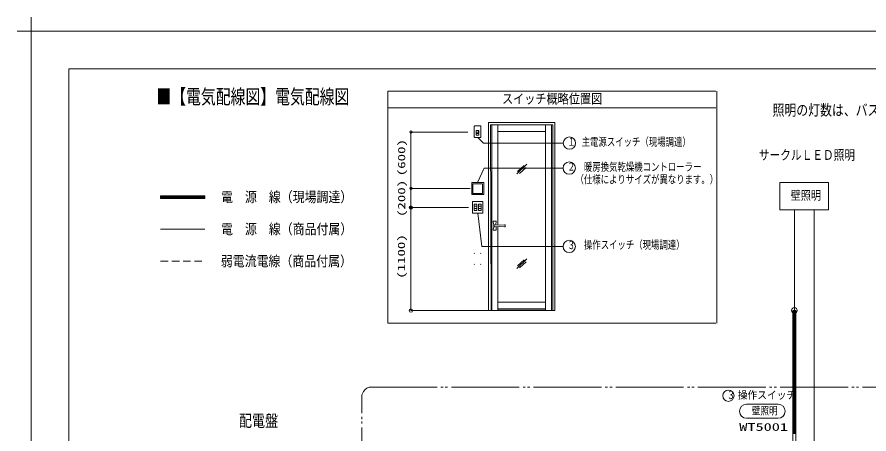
# Model space of a CAD drawing. Units: millimetres on the paper. Extents: x -305 to 305, y -152 to 152.
# Drawn here: x -304.8 to -78.9, y 41.8 to 152.3 of the extents above; entities that cross this region are included whole.
import ezdxf
from ezdxf.enums import TextEntityAlignment as Align

# ---------------------------------------------------------------- set-up
doc = ezdxf.new("R2010")
doc.units = ezdxf.units.MM
for name, pattern in [('DASHED2', [3, 2, -1]), ('LONG_CHAIN', [21, 18, -1, 1, -1]), ('LONG_DOUBLE_CHAIN', [21.8, 18, -1, 0.6, -0.6, 0.6, -1])]:
    doc.linetypes.add(name, pattern=pattern)
for name, color, linetype, lineweight in [('0-0_1図面枠', 7, 'Continuous', 9), ('0-1_0', 7, 'Continuous', 9), ('0-2_図面枠', 3, 'Continuous', 9), ('0-3_DEFPOINTS', 7, 'Continuous', 9)]:
    doc.layers.add(name, color=color, linetype=linetype, lineweight=lineweight)
doc.styles.add('ＭＳ ゴシック', font='')
doc.styles.get('ＭＳ ゴシック').set_extended_font_data('MS Gothic')

# ---------------------------------------------------------------- blocks, each defined once
blk = doc.blocks.new('グループ-6')
at = {"layer": '0-0_1図面枠'}
for p, q in [((-4200, 2895), (-4200, 3045)), ((-4275, 2970), (-4125, 2970))]:
    blk.add_line(p, q, dxfattribs=at)
blk = doc.blocks.new('SYM0001')
at = {"layer": '0-1_0', "color": 5}
blk.add_lwpolyline([(-0.9362, 1.035), (0.9362, 1.035), (0.9362, -1.035), (-0.9362, -1.035)], close=True, dxfattribs=at)
blk = doc.blocks.new('_ORIGIN')
at = {"layer": '0-1_0'}
blk.add_line((0, 0), (-1, 0), dxfattribs=at)
blk.add_circle((0, 0), 0.5, dxfattribs=at)

msp = doc.modelspace()

# ---------------------------------------------------------------- linework, layer by layer
at = {"layer": '0-1_0'}
for p, q in [((-206.47, 71.143), (-206.47, 132.593)), ((-206.47, 132.593), (-119.509, 132.593)), ((-119.215, 132.593), (-119.215, 71.143)), ((-206.47, 128.181), (-119.509, 128.181)), ((-183.516, 123.264), (-183.516, 120.5)), ((-183.382, 123.398), (-181.866, 123.398)), ((-181.745, 120.5), (-181.745, 123.265)), ((-178.822, 123.698), (-178.822, 74.465)), ((-163.001, 123.698), (-163.001, 74.51)), ((-185.211, 121.779), (-200.323, 121.779)), ((-200.323, 107.523), (-200.323, 121.179)), ((-183.382, 120.367), (-181.837, 120.367)), ((-181.032, 118.863), (-182.566, 120.367)), ((-181.032, 118.863), (-159.931, 118.863)), ((-180.88, 112.258), (-182.639, 108.428)), ((-180.88, 112.258), (-159.963, 112.258)), ((-102.516, 101.15), (-102.516, 108.459)), ((-102.516, 108.459), (-89.571, 108.459)), ((-89.571, 108.459), (-89.571, 101.15)), ((-184.65, 106.838), (-200.322, 106.838)), ((-200.322, 106.238), (-200.322, 102.426)), ((-254.998, 104.877), (-266.729, 104.877)), ((-254.998, 104.677), (-266.729, 104.677)), ((-254.998, 104.477), (-266.729, 104.477)), ((-254.998, 104.277), (-266.729, 104.277)), ((-185.065, 101.826), (-200.322, 101.826)), ((-200.323, 75.393), (-200.323, 100.901)), ((-182.603, 100.324), (-181.49, 91.495)), ((-102.516, 101.15), (-89.571, 101.15)), ((-98.652, 101.15), (-98.652, 74.583)), ((-93.434, 101.15), (-93.434, 19.679)), ((-266.729, 96.101), (-254.998, 96.101)), ((-177.713, 96.07), (-177.756, 96.754)), ((-177.243, 74.51), (-177.243, 96.797)), ((-181.49, 91.495), (-159.963, 91.495)), ((-183.434, 89.728), (-183.52, 89.642)), ((-181.751, 89.642), (-181.837, 89.728)), ((-183.52, 86.77), (-183.434, 86.703)), ((-183.52, 86.77), (-183.434, 86.703)), ((-181.837, 86.703), (-181.751, 86.77)), ((-181.837, 86.703), (-181.751, 86.77)), ((-177.243, 74.888), (-164.622, 74.888)), ((-200.325, 74.51), (-162.191, 74.51)), ((-199.986, 74.51), (-182.902, 74.51)), ((-98.257, 74.516), (-99.007, 74.516)), ((-98.257, 74.316), (-99.007, 74.316)), ((-98.257, 74.116), (-99.007, 74.116)), ((-98.257, 73.916), (-99.007, 73.916)), ((-98.257, 73.716), (-99.007, 73.716)), ((-98.257, 73.516), (-99.007, 73.516)), ((-98.257, 73.316), (-99.007, 73.316)), ((-98.257, 73.116), (-99.007, 73.116)), ((-98.257, 72.916), (-99.007, 72.916)), ((-98.257, 72.716), (-99.007, 72.716)), ((-98.257, 72.516), (-99.007, 72.516)), ((-98.257, 72.316), (-99.007, 72.316)), ((-119.509, 71.143), (-206.47, 71.143)), ((-98.257, 72.116), (-99.007, 72.116)), ((-98.257, 71.916), (-99.007, 71.916)), ((-98.257, 71.716), (-99.007, 71.716)), ((-98.257, 71.516), (-99.007, 71.516)), ((-98.257, 71.316), (-99.007, 71.316)), ((-98.257, 71.116), (-99.007, 71.116)), ((-98.257, 70.916), (-99.007, 70.916)), ((-98.257, 70.716), (-99.007, 70.716)), ((-98.257, 70.516), (-99.007, 70.516)), ((-98.257, 70.316), (-99.007, 70.316)), ((-98.257, 70.116), (-99.007, 70.116)), ((-98.257, 69.916), (-99.007, 69.916)), ((-98.257, 69.716), (-99.007, 69.716)), ((-98.257, 69.516), (-99.007, 69.516)), ((-98.257, 69.316), (-99.007, 69.316)), ((-98.257, 69.116), (-99.007, 69.116)), ((-98.257, 68.916), (-99.007, 68.916)), ((-98.257, 68.716), (-99.007, 68.716)), ((-98.257, 68.516), (-99.007, 68.516)), ((-98.257, 68.316), (-99.007, 68.316)), ((-98.257, 68.116), (-99.007, 68.116)), ((-98.257, 67.916), (-99.007, 67.916)), ((-98.257, 67.716), (-99.007, 67.716)), ((-98.257, 67.516), (-99.007, 67.516)), ((-98.257, 67.316), (-99.007, 67.316)), ((-98.257, 67.116), (-99.007, 67.116)), ((-98.257, 66.916), (-99.007, 66.916)), ((-98.257, 66.716), (-99.007, 66.716)), ((-98.257, 66.516), (-99.007, 66.516)), ((-98.257, 66.316), (-99.007, 66.316)), ((-98.257, 66.116), (-99.007, 66.116)), ((-98.257, 65.916), (-99.007, 65.916)), ((-98.257, 65.716), (-99.007, 65.716)), ((-98.257, 65.516), (-99.007, 65.516)), ((-98.257, 65.316), (-99.007, 65.316)), ((-98.257, 65.116), (-99.007, 65.116)), ((-98.257, 64.916), (-99.007, 64.916)), ((-98.257, 64.716), (-99.007, 64.716)), ((-98.257, 64.516), (-99.007, 64.516)), ((-98.257, 64.316), (-99.007, 64.316)), ((-98.257, 64.116), (-99.007, 64.116)), ((-98.257, 63.916), (-99.007, 63.916)), ((-98.257, 63.716), (-99.007, 63.716)), ((-98.257, 63.516), (-99.007, 63.516)), ((-98.257, 63.316), (-99.007, 63.316)), ((-98.257, 63.116), (-99.007, 63.116)), ((-98.257, 62.916), (-99.007, 62.916)), ((-98.257, 62.716), (-99.007, 62.716)), ((-98.257, 62.516), (-99.007, 62.516)), ((-98.257, 62.316), (-99.007, 62.316)), ((-98.257, 62.116), (-99.007, 62.116)), ((-98.257, 61.916), (-99.007, 61.916)), ((-98.257, 61.716), (-99.007, 61.716)), ((-98.257, 61.516), (-99.007, 61.516)), ((-98.257, 61.316), (-99.007, 61.316)), ((-98.257, 61.116), (-99.007, 61.116)), ((-98.257, 60.916), (-99.007, 60.916)), ((-98.257, 60.716), (-99.007, 60.716)), ((-98.257, 60.516), (-99.007, 60.516)), ((-98.257, 60.316), (-99.007, 60.316)), ((-98.257, 60.116), (-99.007, 60.116)), ((-98.257, 59.916), (-99.007, 59.916)), ((-98.257, 59.716), (-99.007, 59.716)), ((-98.257, 59.516), (-99.007, 59.516)), ((-98.257, 59.316), (-99.007, 59.316)), ((-98.257, 59.116), (-99.007, 59.116)), ((-98.257, 58.916), (-99.007, 58.916)), ((-98.257, 58.716), (-99.007, 58.716)), ((-98.257, 58.516), (-99.007, 58.516)), ((-98.257, 58.316), (-99.007, 58.316)), ((-98.257, 58.116), (-99.007, 58.116)), ((-98.257, 57.916), (-99.007, 57.916)), ((-98.257, 57.716), (-99.007, 57.716)), ((-98.257, 57.516), (-99.007, 57.516)), ((-98.257, 57.316), (-99.007, 57.316)), ((-98.257, 57.116), (-99.007, 57.116)), ((-98.257, 56.916), (-99.007, 56.916)), ((-98.257, 56.716), (-99.007, 56.716)), ((-98.257, 56.516), (-99.007, 56.516)), ((-98.257, 56.316), (-99.007, 56.316)), ((-98.257, 56.116), (-99.007, 56.116)), ((-98.257, 55.916), (-99.007, 55.916)), ((-98.257, 55.716), (-99.007, 55.716)), ((-98.257, 55.516), (-99.007, 55.516)), ((-98.257, 55.316), (-99.007, 55.316)), ((-98.257, 55.116), (-99.007, 55.116)), ((-98.257, 54.916), (-99.007, 54.916)), ((-98.257, 54.716), (-99.007, 54.716)), ((-98.257, 54.516), (-99.007, 54.516)), ((-98.257, 54.316), (-99.007, 54.316)), ((-98.257, 54.116), (-99.007, 54.116)), ((-98.257, 53.916), (-99.007, 53.916)), ((-98.257, 53.716), (-99.007, 53.716)), ((-98.257, 53.516), (-99.007, 53.516)), ((-98.257, 53.316), (-99.007, 53.316)), ((-98.257, 53.116), (-99.007, 53.116)), ((-98.257, 52.916), (-99.007, 52.916)), ((-98.257, 52.716), (-99.007, 52.716)), ((-98.257, 52.516), (-99.007, 52.516)), ((-98.257, 52.316), (-99.007, 52.316)), ((-98.257, 52.116), (-99.007, 52.116)), ((-98.257, 51.916), (-99.007, 51.916)), ((-98.257, 51.716), (-99.007, 51.716)), ((-98.257, 51.516), (-99.007, 51.516)), ((-98.257, 51.316), (-99.007, 51.316)), ((-98.257, 51.116), (-99.007, 51.116)), ((-98.257, 50.916), (-99.007, 50.916)), ((-98.257, 50.716), (-99.007, 50.716)), ((-98.257, 50.516), (-99.007, 50.516)), ((-98.257, 50.316), (-99.007, 50.316)), ((-98.257, 50.116), (-99.007, 50.116)), ((-98.257, 49.916), (-99.007, 49.916)), ((-98.257, 49.716), (-99.007, 49.716)), ((-111.302, 49.687), (-102.948, 49.687)), ((-98.257, 49.516), (-99.007, 49.516)), ((-98.257, 49.316), (-99.007, 49.316)), ((-98.257, 49.116), (-99.007, 49.116)), ((-98.257, 48.916), (-99.007, 48.916)), ((-98.257, 48.716), (-99.007, 48.716)), ((-98.257, 48.516), (-99.007, 48.516)), ((-98.257, 48.316), (-99.007, 48.316)), ((-98.257, 48.116), (-99.007, 48.116)), ((-98.257, 47.916), (-99.007, 47.916)), ((-98.257, 47.716), (-99.007, 47.716)), ((-98.257, 47.516), (-99.007, 47.516)), ((-111.302, 45.966), (-102.948, 45.966)), ((-98.257, 47.316), (-99.007, 47.316)), ((-98.257, 47.116), (-99.007, 47.116)), ((-98.257, 46.916), (-99.007, 46.916)), ((-98.257, 46.716), (-99.007, 46.716)), ((-98.257, 46.516), (-99.007, 46.516)), ((-98.257, 46.316), (-99.007, 46.316)), ((-98.257, 46.116), (-99.007, 46.116)), ((-98.257, 45.916), (-99.007, 45.916)), ((-98.257, 45.716), (-99.007, 45.716)), ((-98.257, 45.516), (-99.007, 45.516)), ((-98.257, 45.316), (-99.007, 45.316)), ((-98.257, 45.116), (-99.007, 45.116)), ((-98.257, 44.916), (-99.007, 44.916)), ((-98.257, 44.716), (-99.007, 44.716)), ((-98.257, 44.516), (-99.007, 44.516)), ((-98.257, 44.316), (-99.007, 44.316)), ((-98.257, 44.116), (-99.007, 44.116)), ((-98.257, 43.916), (-99.007, 43.916)), ((-98.257, 43.716), (-99.007, 43.716)), ((-98.257, 43.516), (-99.007, 43.516)), ((-98.257, 43.316), (-99.007, 43.316)), ((-98.257, 43.116), (-99.007, 43.116)), ((-98.257, 42.916), (-99.007, 42.916)), ((-98.257, 42.716), (-99.007, 42.716)), ((-98.257, 42.516), (-99.007, 42.516)), ((-98.257, 42.316), (-99.007, 42.316)), ((-98.257, 42.116), (-99.007, 42.116)), ((-98.257, 41.916), (-99.007, 41.916))]:
    msp.add_line(p, q, dxfattribs=at)
at = {"layer": '0-1_0', "linetype": 'LONG_CHAIN'}
for p, q in [((-169.564, 113.259), (-172.265, 110.721)), ((-170.332, 112.972), (-172.08, 111.383)), ((-169.802, 112.443), (-171.55, 110.853)), ((-169.564, 88.205), (-172.265, 85.667)), ((-170.332, 87.919), (-172.08, 86.329)), ((-169.802, 87.388), (-171.55, 85.799))]:
    msp.add_line(p, q, dxfattribs=at)
at = {"layer": '0-1_0', "linetype": 'DASHED2'}
msp.add_line((-266.729, 87.626), (-254.998, 87.626), dxfattribs=at)
at = {"layer": '0-1_0', "linetype": 'LONG_DOUBLE_CHAIN'}
for p, q in [((-211.401, 54.234), (63.796, 54.234)), ((-213.35, 25.554), (-213.35, 51.987))]:
    msp.add_line(p, q, dxfattribs=at)
at = {"layer": '0-1_0'}
for points in [[(-162.191, 74.51), (-162.191, 124.329), (-179.757, 124.329), (-179.757, 74.51)], [(-182.271, 121.591), (-182.271, 122.169), (-182.995, 122.169), (-182.995, 121.591)], [(-164.622, 121.919), (-164.622, 123.697), (-177.244, 123.697), (-177.244, 121.919)], [(-163.022, 74.515), (-163.022, 123.697), (-164.622, 123.697), (-164.622, 74.515)], [(-182.271, 120.997), (-182.271, 121.449), (-182.995, 121.449), (-182.995, 120.997)], [(-182.422, 121.814), (-182.422, 121.945), (-182.447, 121.945), (-182.447, 121.814)], [(-181.012, 105.269), (-181.012, 108.407), (-184.176, 108.407), (-184.176, 105.269)], [(-181.3, 105.556), (-181.3, 108.12), (-183.889, 108.12), (-183.889, 105.556)], [(-254.998, 104.927), (-266.729, 104.927), (-266.729, 104.177), (-254.998, 104.177)], [(-182.806, 102.135), (-182.806, 102.711), (-183.528, 102.711), (-183.528, 102.135)], [(-182.806, 101.556), (-182.806, 102.132), (-183.528, 102.132), (-183.528, 101.556)], [(-181.677, 102.135), (-181.677, 102.711), (-182.399, 102.711), (-182.399, 102.135)], [(-181.677, 101.556), (-181.677, 102.132), (-182.399, 102.132), (-182.399, 101.556)], [(-182.806, 100.982), (-182.806, 101.559), (-183.528, 101.559), (-183.528, 100.982)], [(-181.677, 100.982), (-181.677, 101.559), (-182.399, 101.559), (-182.399, 100.982)], [(-175.31, 96.951), (-175.31, 97.082), (-175.352, 97.148), (-175.416, 97.189), (-175.547, 97.189), (-176.812, 97.093), (-178.069, 97.189), (-178.2, 97.189), (-178.266, 97.147), (-178.307, 97.082), (-178.307, 96.951), (-178.307, 96.819), (-178.266, 96.754), (-178.2, 96.713), (-178.069, 96.713), (-176.812, 96.809), (-175.547, 96.713), (-175.416, 96.713), (-175.352, 96.754), (-175.31, 96.819)], [(-164.622, 74.929), (-164.622, 76.708), (-177.244, 76.708), (-177.244, 74.929)], [(-98.257, 38.016), (-98.257, 74.558), (-99.007, 74.558), (-99.007, 38.016)]]:
    msp.add_lwpolyline(points, close=True, dxfattribs=at)
for points in [[(-162.686, 74.51), (-162.686, 123.725), (-179.185, 123.725), (-179.081, 74.521)], [(-177.243, 97.104), (-177.243, 123.697), (-178.843, 123.697), (-178.843, 74.515), (-177.243, 74.515)], [(-177.782, 97.15), (-177.774, 97.527), (-177.713, 97.95), (-177.691, 98.074), (-177.713, 98.16), (-177.882, 98.178), (-178.091, 98.178), (-178.302, 98.178), (-178.471, 98.16), (-178.493, 98.074), (-178.471, 97.95), (-178.353, 97.215), (-178.377, 96.567), (-178.471, 96.07), (-178.492, 95.95), (-178.471, 95.86), (-178.398, 95.829), (-178.302, 95.822), (-178.091, 95.822), (-177.882, 95.822), (-177.786, 95.827), (-177.713, 95.86), (-177.688, 95.957), (-177.713, 96.07)]]:
    msp.add_lwpolyline(points, dxfattribs=at)
at = {"layer": '0-1_0', "linetype": 'LONG_DOUBLE_CHAIN'}
msp.add_lwpolyline([(-213.35, 51.987), (-213.255, 52.378), (-212.92, 53.05), (-212.411, 53.632), (-212.002, 53.944), (-211.401, 54.234)], dxfattribs=at)
at = {"layer": '0-1_0'}
for centre, radius in [((-158.298, 118.863), 1.632), ((-158.33, 112.258), 1.632), ((-158.33, 91.495), 1.632), ((-98.652, 74.558), 0.75), ((-116.125, 51.951), 1.5)]:
    msp.add_circle(centre, radius, dxfattribs=at)
for centre, radius, start, end in [((-183.383, 123.265), 0.133, 89.5694, 180.2153), ((-181.878, 123.265), 0.133, 0, 85.01277), ((-183.383, 120.5), 0.133, 179.7847, 270.4306), ((-181.878, 120.5), 0.133, 287.71427, 0), ((-111.302, 47.827), 1.861, 90, 270), ((-102.948, 47.827), 1.861, 270, 90)]:
    msp.add_arc(centre, radius, start, end, dxfattribs=at)
at = {"layer": '0-2_図面枠'}
msp.add_lwpolyline([(-291.017, -138.498), (108.983, -138.498), (108.983, 138.502), (-291.017, 138.502)], close=True, dxfattribs=at)
at = {"layer": '0-3_DEFPOINTS'}
for p in [(118.983, 148.502), (-301.017, -148.498)]:
    msp.add_line(p, (-301.017, 148.502), dxfattribs=at)

# ---------------------------------------------------------------- block references
at = {"layer": '0-0_1図面枠', "xscale": 0.05, "yscale": 0.05}
msp.add_blockref('グループ-6', (-91.017, 0.002), dxfattribs=at)
at = {"layer": '0-1_0'}
for p, xscale, yscale, rotation in [((-200.323, 121.779), 0.6, 0.6, 90), ((-200.323, 106.923), 0.6, 0.6, 270), ((-200.322, 106.838), 0.6, 0.6, 90), ((-200.323, 101.784), 0.88236, 0.88236, 90), ((-200.322, 101.826), 0.6, 0.6, 270), ((-200.323, 74.51), 0.88236, 0.88236, 270)]:
    msp.add_blockref('_ORIGIN', p, dxfattribs=dict(at, xscale=xscale, yscale=yscale, rotation=rotation))
at = {"layer": '0-1_0', "xscale": 1.4706, "yscale": 1.4706}
msp.add_blockref('SYM0001', (-182.595, 101.837), dxfattribs=at)

# ---------------------------------------------------------------- texts
at = {"layer": '0-1_0', "style": 'ＭＳ ゴシック'}
for s, height, width, p in [('■【電気配線図】電気配線図', 3.848, 0.75, (-267.822, 128.087)), ('スイッチ概略位置図', 2.547, 0.85, (-176.18, 128.574)), ('照明の灯数は、バスルームのサイズにより異なります。', 2.886, 0.8, (-104.427, 125.302)), ('１', 2.122, 0.7, (-158.806, 117.524)), ('\u3000主電源スイッチ（現場調達）', 2.119, 0.75, (-157.263, 117.493)), ('サークルＬＥＤ照明', 2.598, 0.8, (-108.067, 113.651)), ('２', 2.122, 0.7, (-158.838, 110.919)), ('\u3000暖房換気乾燥機コントローラー', 2.119, 0.75, (-156.674, 110.861)), ('（仕様によりサイズが異なります。）', 2.119, 0.75, (-156.674, 107.555)), ('電\u3000源\u3000線（現場調達）', 2.727, 0.85, (-250.653, 102.419)), ('壁照明', 2.309, 0.85, (-99.608, 103.161)), ('電\u3000源\u3000線（商品付属）', 2.727, 0.85, (-250.656, 93.925)), ('３', 2.122, 0.7, (-158.838, 90.156)), ('\u3000操作スイッチ（現場調達）', 2.119, 0.75, (-156.674, 90.233)), ('弱電流電線（商品付属）', 2.727, 0.85, (-250.726, 85.43)), ('３', 2.163, 0.7, (-116.498, 50.41)), ('\u3000操作スイッチ', 2.045, 0.9, (-116.214, 50.494)), ('壁照明', 2.046, 0.8, (-109.947, 46.332)), ('配電盤', 3.182, 0.8, (-245.939, 42.791)), ('WT5001', 2.046, 1.55, (-113.267, 42.035))]:
    msp.add_text(s, height=height, dxfattribs=dict(at, width=width)).set_placement(p, align=Align.BOTTOM_LEFT)
at = {"layer": '0-1_0', "style": 'ＭＳ ゴシック', "width": 1.5}
for s, p in [('(600)', (-201.26, 110.102)), ('(200)', (-201.259, 99.303)), ('(1100)', (-201.308, 82.935))]:
    msp.add_text(s, height=1.924, rotation=90, dxfattribs=at).set_placement(p, align=Align.BOTTOM_LEFT)

doc.saveas('drawing.dxf')
